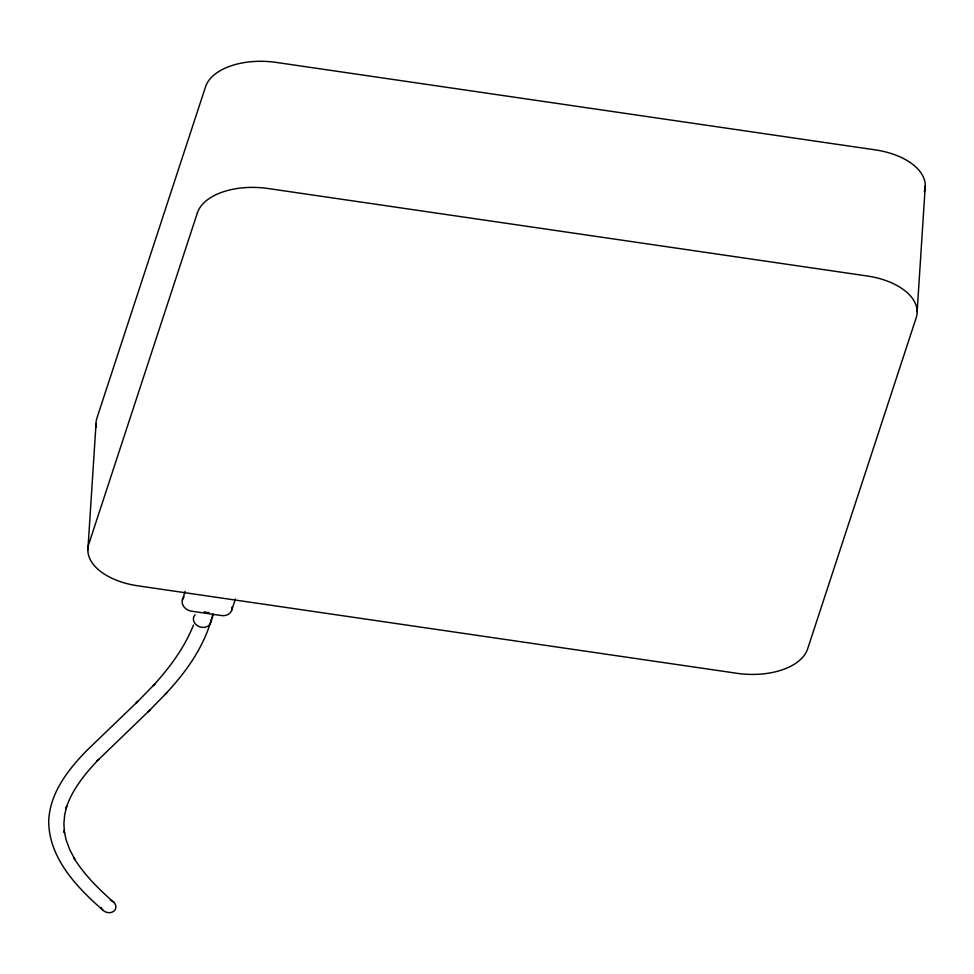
<?xml version="1.0" encoding="UTF-8"?>
<svg xmlns="http://www.w3.org/2000/svg" width="974" height="974" viewBox="0 0 974 974"><rect width="100%" height="100%" fill="white"/><g stroke="black" fill="none" stroke-linecap="round" stroke-linejoin="round"><path stroke-width="1.46" d="M87.867 550.14L96.012 424.055M917.143 311.656L925.3 185.571M211.857 618.088L212.795 614.095M182.406 599.838L185.17 591.413M210.749 622.52L213.416 614.375M231.751 610.126L235.428 598.9M211.115 620.462C202.848 648.696 185.206 673.083 165.263 694.279M193.497 625.016C184.476 647.722 169.732 667.592 153.32 685.501L155.109 683.663L136.104 703.179L137.882 701.341L86.674 750.625C67.839 769.935 49.516 793.481 48.7 821.63C49.114 858.35 76.788 887.241 102.66 909.947M113.995 902.472C98.788 889.238 84.3 874.835 73.634 857.595L75.144 859.908L69.799 849.754L66.147 839.965L64.077 830.493L64.491 833.026L63.894 823.846L64.661 814.934L66.682 806.241L65.952 808.603C72.064 789.537 85.103 773.77 98.618 759.416L96.828 761.242L149.826 710.119M148.048 711.957L167.041 692.441M96.316 427.33A60.96 34.09 3.7 0 1 96.986 417.883L205.538 86.796A60.96 34.09 3.7 0 1 276.287 62.421L875.285 149.886A60.96 34.09 3.7 0 1 924.326 191.744M184.074 596.977A10.154 8.328 18.2 0 0 183.088 605.511A10.154 8.328 18.2 0 0 191.574 611.197L221.5 615.556A10.154 8.328 18.2 0 0 231.946 607.07M209.033 612.451A8.949 7.342 18.2 0 1 204.199 611.745M210.92 619.817A8.949 7.342 18.2 0 1 199.987 626.915A8.949 7.342 18.2 0 1 195.08 614.777M110.342 900.195A7.731 6.343 18.2 0 1 113.8 911.238A7.731 6.343 18.2 0 1 101.065 907.415M197.381 212.88L88.841 543.967A60.96 34.09 3.7 0 0 137.882 585.824L736.88 673.29A60.96 34.09 3.7 0 0 807.629 648.928L916.169 317.828A60.96 34.09 3.7 0 0 867.128 275.971L268.13 188.518A60.96 34.09 3.7 0 0 197.381 212.88"/></g></svg>
